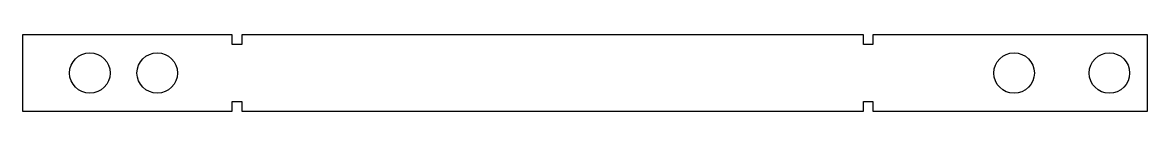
# Model space of a CAD drawing. Header units: inches. Extents: x 0 to 7.38, y 0 to 0.5.
import ezdxf

# ---------------------------------------------------------------- set-up
doc = ezdxf.new("R2010")
doc.units = ezdxf.units.IN
doc.header["$MEASUREMENT"] = 0

msp = doc.modelspace()

# ---------------------------------------------------------------- linework, layer by layer
msp.add_lwpolyline([(5.5764, 0.5), (5.5764, 0.4375), (5.5139, 0.4375), (5.5139, 0.5), (1.4382, 0.5), (1.4382, 0.4375), (1.3757, 0.4375), (1.3757, 0.5), (0, 0.5), (0, 0), (1.3757, 0), (1.3757, 0.0625), (1.4382, 0.0625), (1.4382, 0), (5.5139, 0), (5.5139, 0.0625), (5.5764, 0.0625), (5.5764, 0), (7.3771, 0), (7.3771, 0.5)], close=True)
for centre in [(0.4417, 0.25), (0.8837, 0.25), (6.5021, 0.2499), (7.1271, 0.2499)]:
    msp.add_circle(centre, 0.133)

doc.saveas('drawing.dxf')
